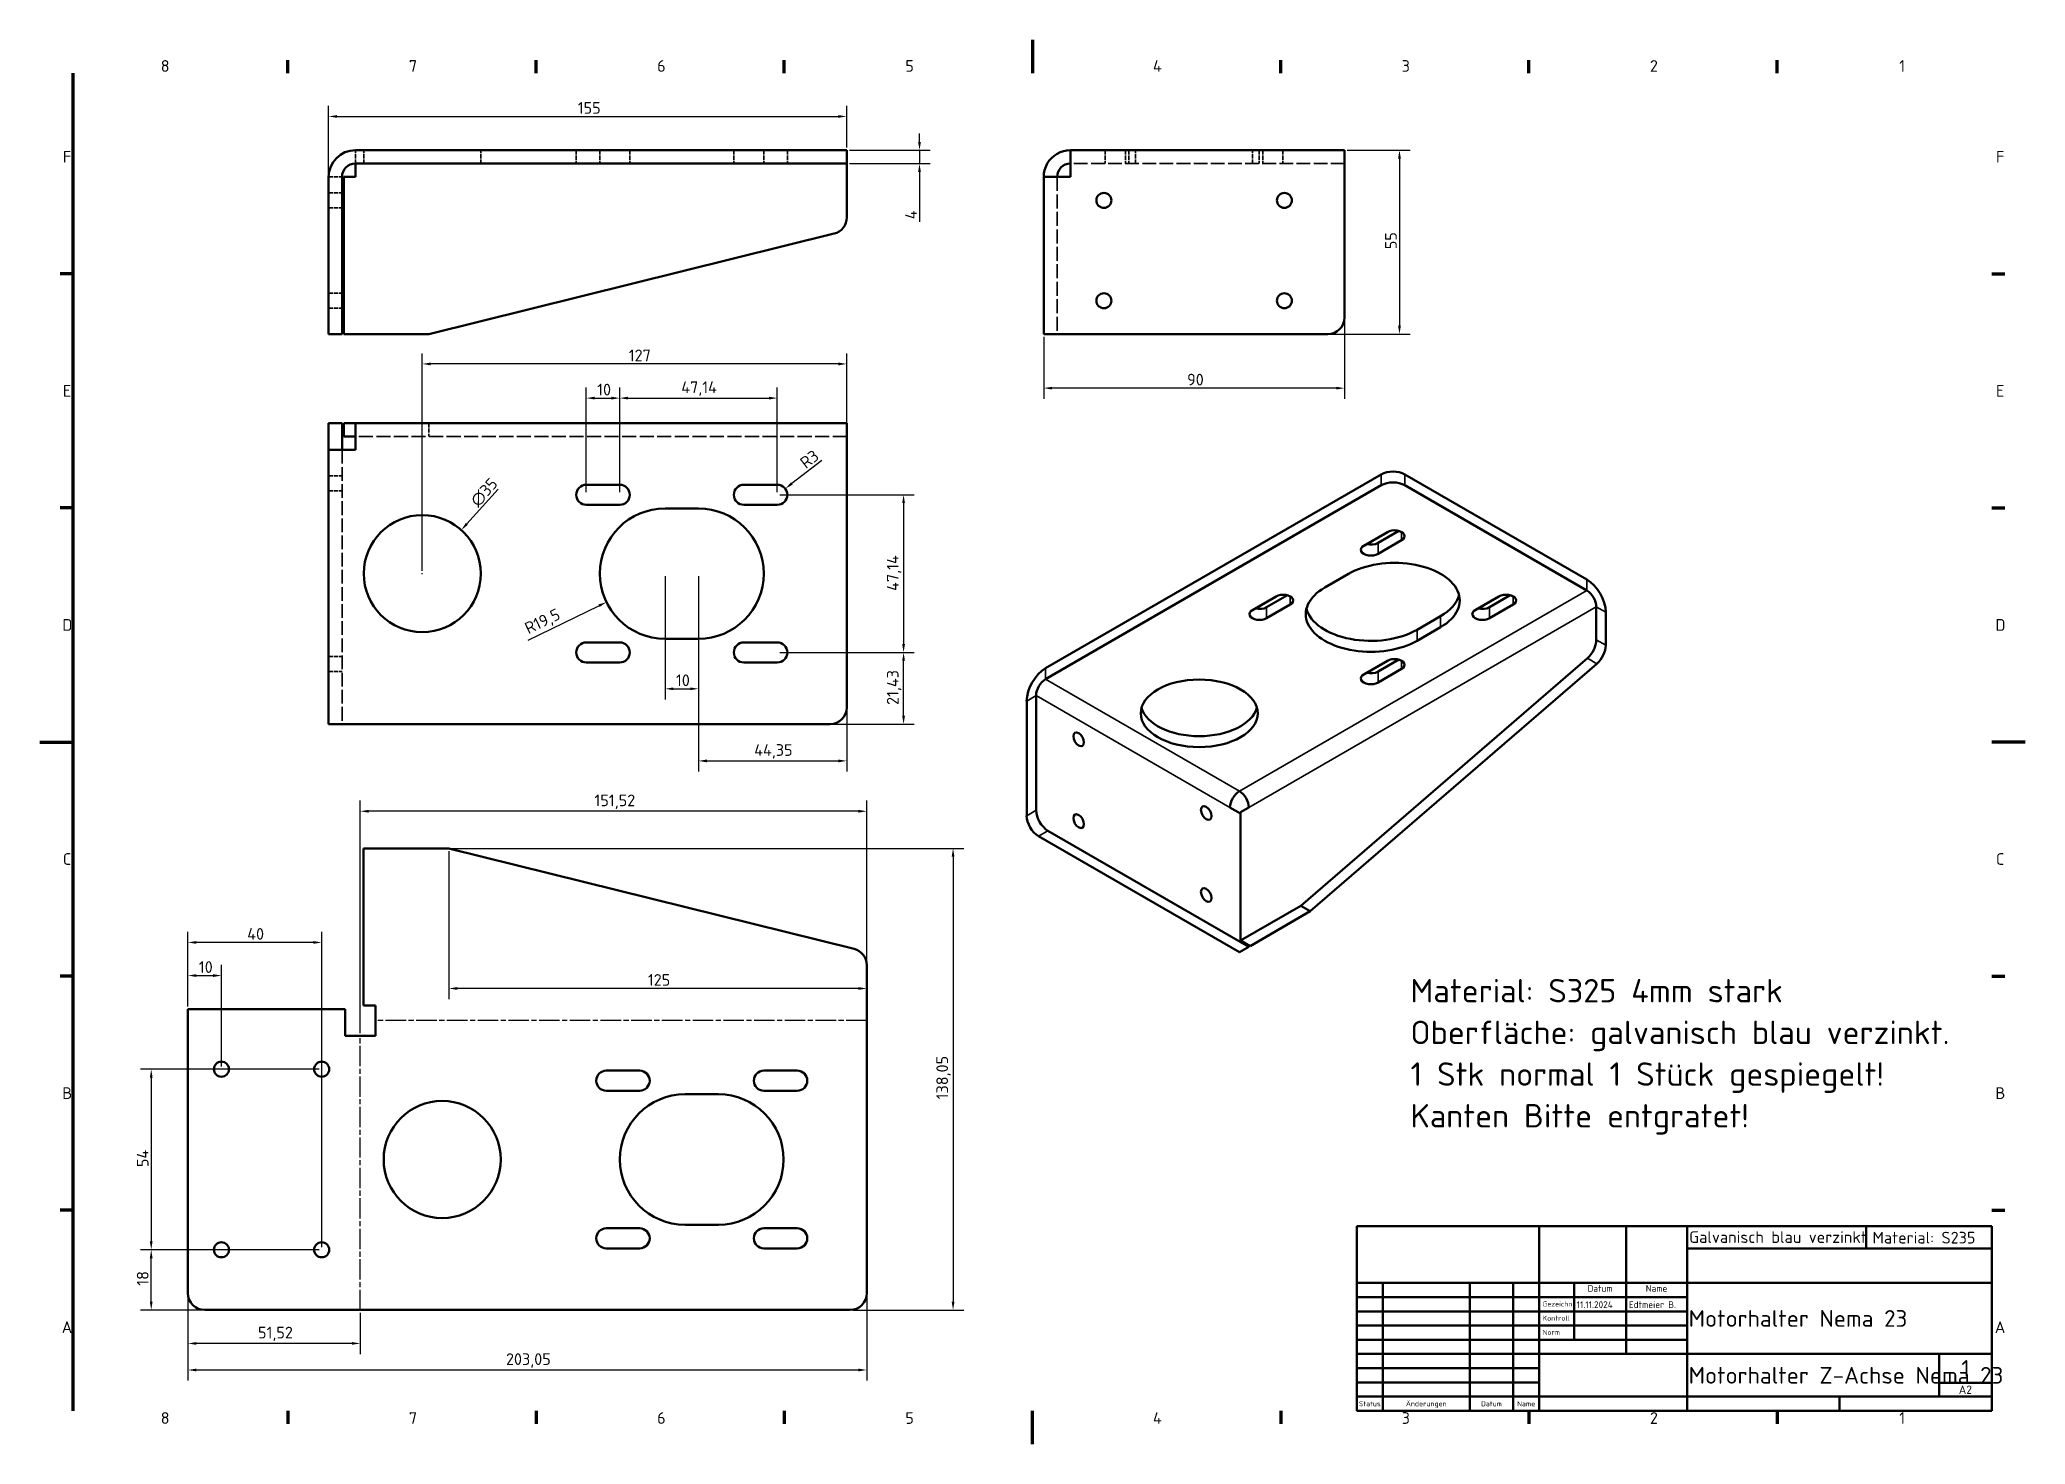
# Model space of a CAD drawing. Header units: millimetres. Extents: x 0 to 594, y 0 to 420.
import ezdxf
from ezdxf.enums import TextEntityAlignment as Align

# ---------------------------------------------------------------- set-up
doc = ezdxf.new("R2010")
doc.units = ezdxf.units.MM
doc.linetypes.add('CHAIN', pattern=[0.3543, 0.2362, -0.0295, 0.0591, -0.0295])
doc.linetypes.add('DASHED', pattern=[0.2067, 0.1654, -0.0413])
for name, color, linetype, lineweight in [('Bemaßung (ISO)', 7, 'Continuous', 25), ('Biegungsmittellinie (ISO)', 7, 'CHAIN', 25), ('Rahmen (ISO)', 7, 'Continuous', 70), ('Sichtbar (ISO)', 7, 'Continuous', 50), ('Sichtbar schmal (ISO)', 7, 'Continuous', 35), ('Symbol (ISO)', 7, 'Continuous', 25), ('Titel (ISO)', 7, 'Continuous', 50), ('Verdeckt (ISO)', 7, 'DASHED', 35)]:
    doc.layers.add(name, color=color, linetype=linetype, lineweight=lineweight)
doc.styles.add('Notiztext (DIN)', font='isocpeur.ttf')
doc.styles.add('Textstil11', font='isocpeur.ttf')
doc.styles.add('Textstil13', font='isocpeur.ttf')
doc.styles.add('Textstil14', font='isocpeur.ttf')
doc.styles.add('Textstil19', font='isocpeur.ttf')
doc.dimstyles.new('Standard (DIN)', dxfattribs={"dimtxt": 3.5, "dimasz": 2.5, "dimexe": 3.175, "dimexo": 0.8, "dimgap": 0.8, "dimtad": 1, "dimrnd": 1e-08, "dimzin": 0, "dimtxsty": 'Notiztext (DIN)', "dimcen": 0.09, "dimdle": 10, "dimclrd": 256, "dimclre": 256, "dimclrt": 256, "dimadec": 0, "dimazin": 0, "dimtfac": 1, "dimtmove": 0, "dimatfit": 3, "dimfxl": 0, "dimtolj": 1, "dimtzin": 0, "dimlwd": -1, "dimlwe": -1, "dimarcsym": 0})

# ---------------------------------------------------------------- blocks, each defined once
blk = doc.blocks.new('Ränder Vorgaberahmen')
at = {"layer": 'Rahmen (ISO)'}
for p, q in [((74.25, 410), (74.25, 413.9)), ((148.5, 410), (148.5, 413.9)), ((222.75, 410), (222.75, 413.9)), ((371.25, 410), (371.25, 413.9)), ((445.5, 410), (445.5, 413.9)), ((519.75, 410), (519.75, 413.9)), ((10, 350), (6.1, 350)), ((584, 350), (587.9, 350)), ((10, 280), (6.1, 280)), ((584, 280), (587.9, 280)), ((10, 140), (6.1, 140)), ((584, 140), (587.9, 140)), ((10, 70), (6.1, 70)), ((584, 70), (587.9, 70)), ((74.25, 10), (74.25, 6.1)), ((148.5, 10), (148.5, 6.1)), ((222.75, 10), (222.75, 6.1)), ((371.25, 10), (371.25, 6.1)), ((445.5, 10), (445.5, 6.1)), ((519.75, 10), (519.75, 6.1))]:
    blk.add_line(p, q, dxfattribs=at)
at = {"layer": 'Rahmen (ISO)', "flags": 128}
for points in [[(297, 420), (297, 410)], [(10, 10), (10, 410)], [(0, 210), (10, 210)], [(594, 210), (584, 210)], [(297, 0), (297, 10)]]:
    blk.add_lwpolyline(points, dxfattribs=at)
at = {"layer": 'Rahmen (ISO)', "char_height": 3.5, "attachment_point": 7, "style": 'Notiztext (DIN)'}
for s, insert in [('8', (36.2, 410.4)), ('7', (110.45, 410.4)), ('6', (184.7, 410.4)), ('5', (258.95, 410.4)), ('4', (333.03, 410.4)), ('3', (407.45, 410.4)), ('2', (481.7, 410.4)), ('1', (556.3, 410.4)), ('F', (6.93, 383.25)), ('F', (585.23, 383.25)), ('E', (6.93, 313.25)), ('E', (585.23, 313.25)), ('D', (6.75, 243.25)), ('D', (585.05, 243.25)), ('C', (6.93, 173.25)), ('C', (585.23, 173.25)), ('B', (6.75, 103.25)), ('B', (585.05, 103.25)), ('A', (6.58, 33.25)), ('A', (584.88, 33.25)), ('8', (36.2, 6.1)), ('7', (110.45, 6.1)), ('6', (184.7, 6.1)), ('5', (258.95, 6.1)), ('4', (333.03, 6.1)), ('3', (407.45, 6.1)), ('2', (481.7, 6.1)), ('1', (556.3, 6.1))]:
    blk.add_mtext(s, dxfattribs=dict(at, insert=insert))
blk = doc.blocks.new('Schriftfelder DIN')
at = {"layer": 'Titel (ISO)'}
for p, q in [((288.4, 155.08), (98.4, 155.08)), ((98.4, 155.08), (98.4, 99.83)), ((153, 99.83), (153, 155.08)), ((179, 138.08), (179, 155.08)), ((197.2, 99.83), (197.2, 155.08)), ((250.8, 148.33), (250.8, 155.08)), ((288.4, 99.83), (288.4, 155.08)), ((197.2, 148.33), (288.4, 148.33)), ((98.4, 138.08), (288.4, 138.08)), ((106.2, 99.83), (106.2, 138.08)), ((132.2, 99.83), (132.2, 138.08)), ((145.2, 99.83), (145.2, 138.08)), ((163.4, 121.08), (163.4, 138.08)), ((179, 116.83), (179, 138.08)), ((98.4, 133.83), (153, 133.83)), ((153, 133.83), (197.2, 133.83)), ((98.4, 129.58), (153, 129.58)), ((98.4, 125.33), (153, 125.33)), ((153, 129.58), (197.2, 129.58)), ((153, 125.33), (197.2, 125.33)), ((98.4, 121.08), (153, 121.08)), ((153, 121.08), (197.2, 121.08)), ((98.4, 116.83), (153, 116.83)), ((153, 116.83), (288.4, 116.83)), ((272.6, 104.08), (272.6, 116.83)), ((98.4, 112.58), (153, 112.58)), ((153, 108.33), (98.4, 108.33)), ((272.6, 108.22), (288.4, 108.22)), ((98.4, 104.08), (153, 104.08)), ((153, 104.08), (197.2, 104.08)), ((197.2, 104.08), (288.4, 104.08)), ((242.8, 99.83), (242.8, 104.08)), ((98.4, 99.83), (288.4, 99.83))]:
    blk.add_line(p, q, dxfattribs=at)
at = {"layer": 'Titel (ISO)', "style": 'Textstil14'}
for s, p in [('Datum', (171.2, 134.83)), ('Name', (188.1, 134.83))]:
    blk.add_text(s, height=2, dxfattribs=at).set_placement(p, align=Align.BOTTOM_CENTER)
at = {"layer": 'Titel (ISO)', "style": 'Textstil13'}
for s, p in [('Gezeichn', (154, 130.58)), ('Kontroll', (154, 126.33)), ('Norm', (154, 122.08))]:
    blk.add_text(s, height=1.5, dxfattribs=at).set_placement(p, align=Align.BOTTOM_LEFT)
for s, p in [('Status', (102.3, 101.95)), ('Änderungen', (119.2, 101.95)), ('Datum', (138.7, 101.95)), ('Name', (149.1, 101.95))]:
    blk.add_text(s, height=1.5, dxfattribs=at).set_placement(p, align=Align.MIDDLE_CENTER)
at = {"layer": 'Titel (ISO)'}
for tag, p, height, style in [('ERSTELLUNGSDATUM_001', (164.2, 130.58), 2, 'Textstil14'), ('AUTOR_001', (179.8, 130.58), 2, 'Textstil14'), ('TITEL_001', (197.7, 124.95), 5, 'Textstil11'), ('BAUTEILNUMMER_001', (197.7, 107.95), 5, 'Textstil11'), ('Blattnummer_001', (279.25, 110.02), 5, 'Textstil11'), ('Blattgröße_001', (278.51, 104.9), 2.49, 'Textstil19')]:
    blk.add_attdef(tag, p, '', height=height, dxfattribs=dict(at, style=style))
at = {"layer": 'Titel (ISO)', "style": 'Textstil14'}
for tag, p in [('KONTROLLDATUM', (164.4, 126.33)), ('KONTROLLIERT_VON', (180, 126.33)), ('GENEHM.DAT._KONSTR.', (164.4, 122.08)), ('KONSTR._GEN._VON', (180, 122.08))]:
    blk.add_attdef(tag, text='', height=2, dxfattribs=at).set_placement(p, align=Align.BOTTOM_LEFT)
blk = doc.blocks.new('*D5')
at = {"layer": 'Bemaßung (ISO)'}
for p, q in [((44.36, 44.35), (44.36, 19.04)), ((247.41, 44.35), (247.41, 19.04)), ((46.86, 22.21), (244.91, 22.21))]:
    blk.add_line(p, q, dxfattribs=at)
for points in [[(46.86, 22.63), (46.86, 21.79), (44.36, 22.21)], [(244.91, 22.63), (244.91, 21.79), (247.41, 22.21)]]:
    blk.add_solid(points, dxfattribs=at)
at = {"layer": 'Defpoints', "color": 0}
for p in [(44.36, 45.15), (247.41, 45.15), (247.41, 22.21)]:
    blk.add_point(p, dxfattribs=at)
at = {"layer": 'Bemaßung (ISO)', "insert": (139.49, 27.21), "char_height": 3.5, "attachment_point": 1, "style": 'Notiztext (DIN)'}
blk.add_mtext('\\A1;203,05', dxfattribs=at)
blk = doc.blocks.new('*D6')
at = {"layer": 'Bemaßung (ISO)'}
for p, q in [((123.21, 178.2), (276.41, 178.2)), ((273.24, 175.7), (273.24, 42.65)), ((243.21, 40.15), (276.41, 40.15))]:
    blk.add_line(p, q, dxfattribs=at)
for points in [[(272.82, 175.7), (273.66, 175.7), (273.24, 178.2)], [(272.82, 42.65), (273.66, 42.65), (273.24, 40.15)]]:
    blk.add_solid(points, dxfattribs=at)
at = {"layer": 'Defpoints', "color": 0}
for p in [(122.41, 178.2), (242.41, 40.15), (273.24, 40.15)]:
    blk.add_point(p, dxfattribs=at)
at = {"layer": 'Bemaßung (ISO)', "insert": (268.24, 103.14), "char_height": 3.5, "attachment_point": 1, "rotation": 90, "style": 'Notiztext (DIN)'}
blk.add_mtext('\\A1;138,05', dxfattribs=at)
blk = doc.blocks.new('*D7')
at = {"layer": 'Bemaßung (ISO)'}
for p, q in [((44.36, 44.35), (44.36, 26.98)), ((95.88, 39.35), (95.88, 26.98)), ((93.38, 30.15), (46.86, 30.15))]:
    blk.add_line(p, q, dxfattribs=at)
for points in [[(46.86, 30.57), (46.86, 29.74), (44.36, 30.15)], [(93.38, 30.57), (93.38, 29.74), (95.88, 30.15)]]:
    blk.add_solid(points, dxfattribs=at)
at = {"layer": 'Defpoints', "color": 0}
for p in [(44.36, 45.15), (95.88, 40.15), (44.36, 30.15)]:
    blk.add_point(p, dxfattribs=at)
at = {"layer": 'Bemaßung (ISO)', "insert": (65.31, 35.15), "char_height": 3.5, "attachment_point": 1, "style": 'Notiztext (DIN)'}
blk.add_mtext('\\A1;51,52', dxfattribs=at)
blk = doc.blocks.new('*D8')
at = {"layer": 'Bemaßung (ISO)'}
for p, q in [((95.88, 122.95), (95.88, 192.46)), ((247.41, 144.09), (247.41, 192.46)), ((244.91, 189.29), (98.38, 189.29))]:
    blk.add_line(p, q, dxfattribs=at)
for points in [[(98.38, 189.71), (98.38, 188.87), (95.88, 189.29)], [(244.91, 189.71), (244.91, 188.87), (247.41, 189.29)]]:
    blk.add_solid(points, dxfattribs=at)
at = {"layer": 'Defpoints', "color": 0}
for p in [(95.88, 189.29), (247.41, 143.29), (95.88, 122.15)]:
    blk.add_point(p, dxfattribs=at)
at = {"layer": 'Bemaßung (ISO)', "insert": (165.96, 194.29), "char_height": 3.5, "attachment_point": 1, "style": 'Notiztext (DIN)'}
blk.add_mtext('\\A1;151,52', dxfattribs=at)
blk = doc.blocks.new('*D9')
at = {"layer": 'Bemaßung (ISO)'}
for p, q in [((83.56, 58.15), (30.18, 58.15)), ((33.36, 42.65), (33.36, 55.65)), ((48.56, 40.15), (30.18, 40.15))]:
    blk.add_line(p, q, dxfattribs=at)
for points in [[(32.94, 55.65), (33.77, 55.65), (33.36, 58.15)], [(32.94, 42.65), (33.77, 42.65), (33.36, 40.15)]]:
    blk.add_solid(points, dxfattribs=at)
at = {"layer": 'Defpoints', "color": 0}
for p in [(33.36, 58.15), (84.36, 58.15), (49.36, 40.15)]:
    blk.add_point(p, dxfattribs=at)
at = {"layer": 'Bemaßung (ISO)', "insert": (29.06, 47.4), "char_height": 3.5, "attachment_point": 1, "rotation": 90, "style": 'Notiztext (DIN)'}
blk.add_mtext('\\A1;18', dxfattribs=at)
blk = doc.blocks.new('*D10')
at = {"layer": 'Bemaßung (ISO)'}
for p, q in [((83.56, 112.15), (30.18, 112.15)), ((33.36, 109.65), (33.36, 60.65)), ((83.56, 58.15), (30.18, 58.15))]:
    blk.add_line(p, q, dxfattribs=at)
for points in [[(32.94, 109.65), (33.77, 109.65), (33.36, 112.15)], [(32.94, 60.65), (33.77, 60.65), (33.36, 58.15)]]:
    blk.add_solid(points, dxfattribs=at)
at = {"layer": 'Defpoints', "color": 0}
for p in [(84.36, 112.15), (33.36, 58.15), (84.36, 58.15)]:
    blk.add_point(p, dxfattribs=at)
at = {"layer": 'Bemaßung (ISO)', "insert": (29.06, 82.88), "char_height": 3.5, "attachment_point": 1, "rotation": 90, "style": 'Notiztext (DIN)'}
blk.add_mtext('\\A1;54', dxfattribs=at)
blk = doc.blocks.new('*D11')
at = {"layer": 'Bemaßung (ISO)'}
for p, q in [((44.36, 130.95), (44.36, 143.33)), ((54.36, 112.95), (54.36, 143.33)), ((46.86, 140.15), (51.86, 140.15))]:
    blk.add_line(p, q, dxfattribs=at)
for points in [[(46.86, 140.57), (46.86, 139.74), (44.36, 140.15)], [(51.86, 140.57), (51.86, 139.74), (54.36, 140.15)]]:
    blk.add_solid(points, dxfattribs=at)
at = {"layer": 'Defpoints', "color": 0}
for p in [(54.36, 140.15), (44.36, 130.15), (54.36, 112.15)]:
    blk.add_point(p, dxfattribs=at)
at = {"layer": 'Bemaßung (ISO)', "insert": (47.61, 144.45), "char_height": 3.5, "attachment_point": 1, "style": 'Notiztext (DIN)'}
blk.add_mtext('\\A1;10', dxfattribs=at)
blk = doc.blocks.new('*D12')
at = {"layer": 'Bemaßung (ISO)'}
for p, q in [((44.36, 130.95), (44.36, 153.23)), ((81.86, 150.06), (46.86, 150.06)), ((84.36, 58.95), (84.36, 153.23))]:
    blk.add_line(p, q, dxfattribs=at)
for points in [[(46.86, 150.48), (46.86, 149.64), (44.36, 150.06)], [(81.86, 150.48), (81.86, 149.64), (84.36, 150.06)]]:
    blk.add_solid(points, dxfattribs=at)
at = {"layer": 'Defpoints', "color": 0}
for p in [(44.36, 150.06), (44.36, 130.15), (84.36, 58.15)]:
    blk.add_point(p, dxfattribs=at)
at = {"layer": 'Bemaßung (ISO)', "insert": (62.08, 154.36), "char_height": 3.5, "attachment_point": 1, "style": 'Notiztext (DIN)'}
blk.add_mtext('\\A1;40', dxfattribs=at)
blk = doc.blocks.new('*D13')
at = {"layer": 'Bemaßung (ISO)'}
for p, q in [((390.35, 336.16), (390.35, 312.64)), ((300.35, 331.16), (300.35, 312.64)), ((387.85, 315.82), (302.85, 315.82))]:
    blk.add_line(p, q, dxfattribs=at)
for points in [[(302.85, 316.23), (302.85, 315.4), (300.35, 315.82)], [(387.85, 316.23), (387.85, 315.4), (390.35, 315.82)]]:
    blk.add_solid(points, dxfattribs=at)
at = {"layer": 'Defpoints', "color": 0}
for p in [(390.35, 336.96), (300.35, 331.96), (300.35, 315.82)]:
    blk.add_point(p, dxfattribs=at)
at = {"layer": 'Bemaßung (ISO)', "insert": (343.25, 320.12), "char_height": 3.5, "attachment_point": 1, "style": 'Notiztext (DIN)'}
blk.add_mtext('\\A1;90', dxfattribs=at)
blk = doc.blocks.new('*D14')
at = {"layer": 'Bemaßung (ISO)'}
for p, q in [((391.15, 386.96), (409.96, 386.96)), ((406.78, 384.46), (406.78, 334.46)), ((386.15, 331.96), (409.96, 331.96))]:
    blk.add_line(p, q, dxfattribs=at)
for points in [[(406.37, 384.46), (407.2, 384.46), (406.78, 386.96)], [(406.37, 334.46), (407.2, 334.46), (406.78, 331.96)]]:
    blk.add_solid(points, dxfattribs=at)
at = {"layer": 'Defpoints', "color": 0}
for p in [(390.35, 386.96), (385.35, 331.96), (406.78, 331.96)]:
    blk.add_point(p, dxfattribs=at)
at = {"layer": 'Bemaßung (ISO)', "insert": (402.48, 357.36), "char_height": 3.5, "attachment_point": 1, "rotation": 90, "style": 'Notiztext (DIN)'}
blk.add_mtext('\\A1;55', dxfattribs=at)
blk = doc.blocks.new('*D15')
at = {"layer": 'Bemaßung (ISO)'}
for p, q in [((86.44, 379.76), (86.44, 400.23)), ((241.44, 387.76), (241.44, 400.23)), ((88.94, 397.06), (238.94, 397.06))]:
    blk.add_line(p, q, dxfattribs=at)
for points in [[(88.94, 397.47), (88.94, 396.64), (86.44, 397.06)], [(238.94, 397.47), (238.94, 396.64), (241.44, 397.06)]]:
    blk.add_solid(points, dxfattribs=at)
at = {"layer": 'Defpoints', "color": 0}
for p in [(241.44, 397.06), (241.44, 386.96), (86.44, 378.96)]:
    blk.add_point(p, dxfattribs=at)
at = {"layer": 'Bemaßung (ISO)', "insert": (160.96, 401.36), "char_height": 3.5, "attachment_point": 1, "style": 'Notiztext (DIN)'}
blk.add_mtext('\\A1;155', dxfattribs=at)
blk = doc.blocks.new('*D16')
at = {"layer": 'Bemaßung (ISO)'}
for p, q in [((114.44, 261.15), (114.44, 326.22)), ((238.94, 323.05), (116.94, 323.05)), ((241.44, 298.15), (241.44, 326.22))]:
    blk.add_line(p, q, dxfattribs=at)
for points in [[(116.94, 323.47), (116.94, 322.63), (114.44, 323.05)], [(238.94, 323.47), (238.94, 322.63), (241.44, 323.05)]]:
    blk.add_solid(points, dxfattribs=at)
at = {"layer": 'Defpoints', "color": 0}
for p in [(114.44, 323.05), (241.44, 297.35), (114.44, 260.35)]:
    blk.add_point(p, dxfattribs=at)
at = {"layer": 'Bemaßung (ISO)', "insert": (176.22, 327.35), "char_height": 3.5, "attachment_point": 1, "style": 'Notiztext (DIN)'}
blk.add_mtext('\\A1;127', dxfattribs=at)
blk = doc.blocks.new('*D17')
at = {"layer": 'Bemaßung (ISO)'}
for p, q in [((137.13, 285.64), (127.79, 275.24)), ((114.35, 260.35), (114.53, 260.35)), ((114.44, 260.26), (114.44, 260.44))]:
    blk.add_line(p, q, dxfattribs=at)
blk.add_solid([(127.48, 275.51), (128.1, 274.96), (126.12, 273.37)], dxfattribs=at)
at = {"layer": 'Defpoints', "color": 0}
for p in [(126.12, 273.37), (102.75, 247.32)]:
    blk.add_point(p, dxfattribs=at)
at = {"layer": 'Bemaßung (ISO)', "insert": (128.48, 282.44), "char_height": 3.5, "attachment_point": 1, "rotation": 48.1041, "style": 'Notiztext (DIN)'}
blk.add_mtext('\\A1;∅35', dxfattribs=at)
blk = doc.blocks.new('*D18')
at = {"layer": 'Bemaßung (ISO)'}
for p, q in [((221.46, 236.78), (261.61, 236.78)), ((258.44, 217.85), (258.44, 234.28)), ((237.24, 215.35), (261.61, 215.35))]:
    blk.add_line(p, q, dxfattribs=at)
for points in [[(258.02, 234.28), (258.85, 234.28), (258.44, 236.78)], [(258.02, 217.85), (258.85, 217.85), (258.44, 215.35)]]:
    blk.add_solid(points, dxfattribs=at)
at = {"layer": 'Defpoints', "color": 0}
for p in [(220.66, 236.78), (258.44, 236.78), (236.44, 215.35)]:
    blk.add_point(p, dxfattribs=at)
at = {"layer": 'Bemaßung (ISO)', "insert": (253.44, 221.08), "char_height": 3.5, "attachment_point": 1, "rotation": 90, "style": 'Notiztext (DIN)'}
blk.add_mtext('\\A1;21,43', dxfattribs=at)
blk = doc.blocks.new('*D19')
at = {"layer": 'Bemaßung (ISO)'}
for p, q in [((221.46, 283.92), (261.61, 283.92)), ((258.44, 281.42), (258.44, 239.28)), ((221.46, 236.78), (261.61, 236.78))]:
    blk.add_line(p, q, dxfattribs=at)
for points in [[(258.02, 281.42), (258.85, 281.42), (258.44, 283.92)], [(258.02, 239.28), (258.85, 239.28), (258.44, 236.78)]]:
    blk.add_solid(points, dxfattribs=at)
at = {"layer": 'Defpoints', "color": 0}
for p in [(220.66, 283.92), (220.66, 236.78), (258.44, 236.78)]:
    blk.add_point(p, dxfattribs=at)
at = {"layer": 'Bemaßung (ISO)', "insert": (253.44, 255.19), "char_height": 3.5, "attachment_point": 1, "rotation": 90, "style": 'Notiztext (DIN)'}
blk.add_mtext('\\A1;47,14', dxfattribs=at)
blk = doc.blocks.new('*D20')
at = {"layer": 'Bemaßung (ISO)'}
for p, q in [((173.52, 284.72), (173.52, 316.01)), ((220.66, 284.72), (220.66, 316.01)), ((176.02, 312.83), (218.16, 312.83))]:
    blk.add_line(p, q, dxfattribs=at)
for points in [[(176.02, 313.25), (176.02, 312.41), (173.52, 312.83)], [(218.16, 313.25), (218.16, 312.41), (220.66, 312.83)]]:
    blk.add_solid(points, dxfattribs=at)
at = {"layer": 'Defpoints', "color": 0}
for p in [(220.66, 312.83), (173.52, 283.92), (220.66, 283.92)]:
    blk.add_point(p, dxfattribs=at)
at = {"layer": 'Bemaßung (ISO)', "insert": (191.93, 317.83), "char_height": 3.5, "attachment_point": 1, "style": 'Notiztext (DIN)'}
blk.add_mtext('\\A1;47,14', dxfattribs=at)
blk = doc.blocks.new('*D21')
at = {"layer": 'Bemaßung (ISO)'}
blk.add_line((233.94, 294.19), (225.01, 287.28), dxfattribs=at)
blk.add_solid([(224.75, 287.61), (225.26, 286.95), (223.03, 285.75)], dxfattribs=at)
at = {"layer": 'Defpoints', "color": 0}
for p in [(223.03, 285.75), (220.66, 283.92)]:
    blk.add_point(p, dxfattribs=at)
at = {"layer": 'Bemaßung (ISO)', "insert": (227.08, 294.32), "char_height": 3.5, "attachment_point": 1, "rotation": 37.71693, "style": 'Notiztext (DIN)'}
blk.add_mtext('\\A1;R3', dxfattribs=at)
blk = doc.blocks.new('*D22')
at = {"layer": 'Bemaßung (ISO)'}
for p, q in [((163.52, 284.72), (163.52, 316.01)), ((173.52, 284.72), (173.52, 316.01)), ((166.02, 312.83), (171.02, 312.83))]:
    blk.add_line(p, q, dxfattribs=at)
for points in [[(166.02, 313.25), (166.02, 312.41), (163.52, 312.83)], [(171.02, 313.25), (171.02, 312.41), (173.52, 312.83)]]:
    blk.add_solid(points, dxfattribs=at)
at = {"layer": 'Defpoints', "color": 0}
for p in [(173.52, 312.83), (163.52, 283.92), (173.52, 283.92)]:
    blk.add_point(p, dxfattribs=at)
at = {"layer": 'Bemaßung (ISO)', "insert": (166.77, 317.13), "char_height": 3.5, "attachment_point": 1, "style": 'Notiztext (DIN)'}
blk.add_mtext('\\A1;10', dxfattribs=at)
blk = doc.blocks.new('*D23')
at = {"layer": 'Bemaßung (ISO)'}
for p, q in [((197.09, 259.55), (197.09, 201.17)), ((241.44, 219.55), (241.44, 201.17)), ((199.59, 204.35), (238.94, 204.35))]:
    blk.add_line(p, q, dxfattribs=at)
for points in [[(199.59, 204.77), (199.59, 203.93), (197.09, 204.35)], [(238.94, 204.77), (238.94, 203.93), (241.44, 204.35)]]:
    blk.add_solid(points, dxfattribs=at)
at = {"layer": 'Defpoints', "color": 0}
for p in [(197.09, 260.35), (241.44, 220.35), (241.44, 204.35)]:
    blk.add_point(p, dxfattribs=at)
at = {"layer": 'Bemaßung (ISO)', "insert": (213.75, 209.35), "char_height": 3.5, "attachment_point": 1, "style": 'Notiztext (DIN)'}
blk.add_mtext('\\A1;44,35', dxfattribs=at)
blk = doc.blocks.new('*D24')
at = {"layer": 'Bemaßung (ISO)'}
for p, q in [((187.09, 259.55), (187.09, 222.73)), ((197.09, 259.55), (197.09, 222.73)), ((189.59, 225.91), (194.59, 225.91))]:
    blk.add_line(p, q, dxfattribs=at)
for points in [[(189.59, 226.32), (189.59, 225.49), (187.09, 225.91)], [(194.59, 226.32), (194.59, 225.49), (197.09, 225.91)]]:
    blk.add_solid(points, dxfattribs=at)
at = {"layer": 'Defpoints', "color": 0}
for p in [(187.09, 260.35), (197.09, 260.35), (197.09, 225.91)]:
    blk.add_point(p, dxfattribs=at)
at = {"layer": 'Bemaßung (ISO)', "insert": (190.34, 230.21), "char_height": 3.5, "attachment_point": 1, "style": 'Notiztext (DIN)'}
blk.add_mtext('\\A1;10', dxfattribs=at)
blk = doc.blocks.new('*D25')
at = {"layer": 'Bemaßung (ISO)'}
blk.add_line((146.14, 240.47), (167.3, 250.74), dxfattribs=at)
blk.add_solid([(167.12, 251.12), (167.48, 250.37), (169.55, 251.83)], dxfattribs=at)
at = {"layer": 'Defpoints', "color": 0}
for p in [(187.09, 260.35), (169.55, 251.83)]:
    blk.add_point(p, dxfattribs=at)
at = {"layer": 'Bemaßung (ISO)', "insert": (144.68, 245.32), "char_height": 3.5, "attachment_point": 1, "rotation": 25.89584, "style": 'Notiztext (DIN)'}
blk.add_mtext('\\A1;R19,5', dxfattribs=at)
blk = doc.blocks.new('*D26')
at = {"layer": 'Bemaßung (ISO)'}
for p, q in [((122.41, 177.4), (122.41, 133.12)), ((244.91, 136.3), (124.91, 136.3))]:
    blk.add_line(p, q, dxfattribs=at)
for points in [[(124.91, 136.71), (124.91, 135.88), (122.41, 136.3)], [(244.91, 136.71), (244.91, 135.88), (247.41, 136.3)]]:
    blk.add_solid(points, dxfattribs=at)
at = {"layer": 'Defpoints', "color": 0}
for p in [(122.41, 178.2), (122.41, 136.3), (247.41, 136.3)]:
    blk.add_point(p, dxfattribs=at)
at = {"layer": 'Bemaßung (ISO)', "insert": (181.93, 140.6), "char_height": 3.5, "attachment_point": 1, "style": 'Notiztext (DIN)'}
blk.add_mtext('\\A1;125', dxfattribs=at)
blk = doc.blocks.new('*D27')
at = {"layer": 'Bemaßung (ISO)'}
for p, q in [((242.24, 386.96), (266.37, 386.96)), ((263.2, 389.46), (263.2, 391.96)), ((263.2, 386.96), (263.2, 382.96)), ((242.24, 382.96), (266.37, 382.96)), ((263.2, 380.46), (263.2, 365.53))]:
    blk.add_line(p, q, dxfattribs=at)
for points in [[(262.78, 389.46), (263.61, 389.46), (263.2, 386.96)], [(262.78, 380.46), (263.61, 380.46), (263.2, 382.96)]]:
    blk.add_solid(points, dxfattribs=at)
at = {"layer": 'Defpoints', "color": 0}
for p in [(241.44, 386.96), (263.2, 386.96), (241.44, 382.96)]:
    blk.add_point(p, dxfattribs=at)
at = {"layer": 'Bemaßung (ISO)', "insert": (258.9, 366.33), "char_height": 3.5, "attachment_point": 1, "rotation": 90, "style": 'Notiztext (DIN)'}
blk.add_mtext('\\A1;4', dxfattribs=at)

msp = doc.modelspace()

# ---------------------------------------------------------------- linework, layer by layer
at = {"layer": 'Biegungsmittellinie (ISO)', "ltscale": 25.931414}
msp.add_line((247.405, 126.676), (100.405, 126.676), dxfattribs=at)
at = {"layer": 'Biegungsmittellinie (ISO)', "ltscale": 25.715809}
msp.add_line((95.881, 40.153), (95.881, 122.153), dxfattribs=at)
at = {"layer": 'Sichtbar (ISO)'}
for p, q in [((236.438, 386.957), (94.438, 386.957)), ((236.438, 386.957), (241.438, 386.957)), ((241.438, 382.957), (241.438, 386.957)), ((308.354, 378.957), (308.354, 386.957)), ((308.354, 386.957), (390.354, 386.957)), ((390.354, 378.957), (390.354, 386.957)), ((94.438, 378.957), (94.438, 382.957)), ((94.438, 382.957), (236.438, 382.957)), ((241.438, 382.957), (236.438, 382.957)), ((241.438, 382.957), (241.438, 378.957)), ((86.438, 336.957), (86.438, 378.957)), ((90.438, 336.957), (90.438, 378.957)), ((94.438, 378.957), (90.938, 378.957)), ((90.938, 378.957), (90.938, 331.957)), ((241.438, 378.957), (241.438, 366.869)), ((308.354, 378.957), (300.354, 378.957)), ((300.354, 378.957), (300.354, 331.957)), ((390.354, 336.957), (390.354, 378.957)), ((116.438, 331.957), (237.642, 362.016)), ((86.438, 331.957), (86.438, 336.957)), ((90.438, 336.957), (90.438, 331.957)), ((86.438, 331.957), (90.438, 331.957)), ((90.938, 331.957), (116.438, 331.957)), ((300.354, 331.957), (385.354, 331.957)), ((86.438, 297.349), (86.438, 305.349)), ((86.438, 305.349), (90.438, 305.349)), ((90.438, 305.349), (90.438, 297.349)), ((94.438, 305.349), (90.938, 305.349)), ((90.938, 305.349), (90.938, 301.349)), ((94.438, 305.349), (94.438, 304.277)), ((94.438, 305.349), (241.438, 305.349)), ((94.438, 304.277), (94.438, 297.349)), ((241.438, 297.349), (241.438, 305.349)), ((86.438, 297.349), (94.438, 297.349)), ((86.438, 215.349), (86.438, 297.349)), ((94.438, 301.349), (90.938, 301.349)), ((241.438, 297.349), (241.438, 220.349)), ((163.518, 286.919), (173.518, 286.919)), ((210.658, 286.919), (220.658, 286.919)), ((401.321, 290.022), (300.911, 232.051)), ((300.911, 228.785), (401.321, 286.756)), ((462.839, 258.587), (408.392, 290.022)), ((462.839, 255.321), (408.392, 286.756)), ((173.518, 280.919), (163.518, 280.919)), ((187.088, 279.849), (197.088, 279.849)), ((220.658, 280.919), (210.658, 280.919)), ((396.123, 268.707), (403.194, 272.79)), ((400.366, 269.524), (406.609, 273.128)), ((407.437, 270.34), (400.366, 266.258)), ((384.456, 256.198), (391.527, 260.281)), ((362.79, 249.462), (369.861, 253.545)), ((367.033, 250.279), (373.276, 253.883)), ((374.104, 251.095), (367.033, 247.013)), ((429.456, 249.462), (436.527, 253.545)), ((433.699, 250.279), (439.942, 253.883)), ((440.77, 251.095), (433.699, 247.013)), ((465.667, 250.422), (465.667, 240.551)), ((412.033, 243.543), (419.104, 247.625)), ((419.104, 244.359), (412.033, 240.277)), ((468.496, 238.918), (468.496, 248.789)), ((163.518, 239.779), (173.518, 239.779)), ((197.088, 240.849), (187.088, 240.849)), ((210.658, 239.779), (220.658, 239.779)), ((173.518, 233.779), (163.518, 233.779)), ((220.658, 233.779), (210.658, 233.779)), ((377.279, 161.015), (462.983, 235.039)), ((465.811, 233.406), (380.107, 159.382)), ((396.123, 230.218), (403.194, 234.3)), ((400.366, 231.034), (406.609, 234.638)), ((407.437, 231.851), (400.366, 227.768)), ((295.255, 187.96), (295.255, 222.253)), ((298.083, 189.593), (298.083, 223.886)), ((86.438, 215.349), (94.438, 215.349)), ((236.438, 215.349), (94.438, 215.349)), ((359.248, 188.572), (356.066, 190.409)), ((361.723, 190.409), (359.248, 188.98)), ((359.248, 188.98), (359.248, 150.605)), ((96.905, 178.2), (122.405, 178.2)), ((96.905, 178.2), (96.905, 131.2)), ((243.609, 148.142), (122.405, 178.2)), ((358.894, 147.135), (298.79, 181.836)), ((361.723, 148.768), (301.619, 183.469)), ((359.248, 150.605), (377.279, 161.015)), ((380.107, 159.382), (377.279, 161.015)), ((362.076, 148.972), (380.107, 159.382)), ((358.894, 147.135), (361.723, 148.768)), ((359.248, 150.605), (362.076, 148.972)), ((361.723, 149.176), (361.723, 148.768)), ((247.405, 143.289), (247.405, 45.153)), ((100.405, 131.2), (96.905, 131.2)), ((100.405, 122.153), (100.405, 131.2)), ((91.357, 130.153), (44.357, 130.153)), ((44.357, 130.153), (44.357, 45.153)), ((91.357, 122.153), (91.357, 130.153)), ((100.405, 122.153), (91.357, 122.153)), ((169.485, 111.723), (179.485, 111.723)), ((216.625, 111.723), (226.625, 111.723)), ((179.485, 105.723), (169.485, 105.723)), ((193.055, 104.653), (203.055, 104.653)), ((226.625, 105.723), (216.625, 105.723)), ((203.055, 65.653), (193.055, 65.653)), ((169.485, 64.583), (179.485, 64.583)), ((216.625, 64.583), (226.625, 64.583)), ((179.485, 58.583), (169.485, 58.583)), ((226.625, 58.583), (216.625, 58.583)), ((242.405, 40.153), (49.357, 40.153))]:
    msp.add_line(p, q, dxfattribs=at)
for centre, radius in [((318.354, 371.957), 2.25), ((372.354, 371.957), 2.25), ((318.354, 341.957), 2.25), ((372.354, 341.957), 2.25), ((114.438, 260.349), 17.5), ((54.357, 112.153), 2.25), ((84.357, 112.153), 2.25), ((120.405, 85.153), 17.5), ((54.357, 58.153), 2.25), ((84.357, 58.153), 2.25)]:
    msp.add_circle(centre, radius, dxfattribs=at)
for centre, radius, start, end in [((94.438, 378.957), 8, 90, 180), ((308.354, 378.957), 8, 90, 150), ((94.438, 378.957), 4, 90, 180), ((308.354, 378.957), 8, 150, 180), ((308.354, 378.957), 4, 90, 180), ((236.438, 366.869), 5, 283.928342, 0), ((385.354, 336.957), 5, 270, 0), ((163.518, 283.919), 3, 90, 270), ((173.518, 283.919), 3, 270, 90), ((210.658, 283.919), 3, 90, 270), ((220.658, 283.919), 3, 270, 90), ((187.088, 260.349), 19.5, 90, 270), ((197.088, 260.349), 19.5, 270, 90), ((163.518, 236.779), 3, 90, 270), ((173.518, 236.779), 3, 270, 90), ((210.658, 236.779), 3, 90, 270), ((220.658, 236.779), 3, 270, 90), ((236.438, 220.349), 5, 270, 0), ((242.405, 143.289), 5, 0, 76.071658), ((169.485, 108.723), 3, 90, 270), ((179.485, 108.723), 3, 270, 90), ((216.625, 108.723), 3, 90, 270), ((226.625, 108.723), 3, 270, 90), ((193.055, 85.153), 19.5, 90, 270), ((203.055, 85.153), 19.5, 270, 90), ((169.485, 61.583), 3, 90, 270), ((179.485, 61.583), 3, 270, 90), ((216.625, 61.583), 3, 90, 270), ((226.625, 61.583), 3, 270, 90), ((49.357, 45.153), 5, 180, 270), ((242.405, 45.153), 5, 270, 0)]:
    msp.add_arc(centre, radius, start, end, dxfattribs=at)
for centre, major_axis, start_param, end_param in [((404.856, 287.981), (-5, 0), 3.9269908, 5.4977871), ((404.856, 284.715), (5, 0), 0.7853982, 2.3561945), ((405.316, 271.565), (3, 0), 5.4977871, 8.6393798), ((398.245, 267.482), (-3, 0), 5.4977871, 8.6393798), ((398.245, 270.748), (3, 0), 4.2668277, 5.4977871), ((405.316, 252.32), (19.5, 0), 5.4977871, 8.6393798), ((398.245, 248.238), (-19.5, 0), 5.4977871, 8.6393798), ((462.839, 252.055), (-4, 6.928), 3.9269908, 5.4977871), ((364.912, 251.504), (3, 0), 4.2668277, 5.4977871), ((371.983, 252.32), (3, 0), 5.4977871, 8.6393798), ((398.245, 251.504), (-19.5, 0), 0.145561, 2.3561945), ((405.316, 255.586), (19.5, 0), 5.4977871, 6.1376243), ((431.578, 251.504), (3, 0), 4.2668277, 5.4977871), ((438.649, 252.32), (3, 0), 5.4977871, 8.6393798), ((462.839, 252.055), (2, -3.464), 0.7853982, 2.3561945), ((364.912, 248.238), (-3, 0), 5.4977871, 8.6393798), ((431.578, 248.238), (-3, 0), 5.4977871, 8.6393798), ((462.132, 238.51), (-2.5, -4.33), 1.0284936, 2.3561945), ((464.96, 236.877), (2.5, 4.33), 4.1700862, 5.4977871), ((300.911, 225.519), (-4, -6.928), 3.9269908, 5.4977871), ((405.316, 233.075), (3, 0), 5.4977871, 8.6393798), ((300.911, 225.519), (2, 3.464), 0.7853982, 2.3561945), ((398.245, 228.993), (-3, 0), 5.4977871, 8.6393798), ((398.245, 232.259), (3, 0), 4.2668277, 5.4977871), ((346.873, 221.844), (-17.5, 0), 0.1623365, 2.9792562), ((358.894, 192.042), (2, 3.464), 0.7853982, 2.3561945), ((358.894, 192.042), (-2, 3.464), 3.9269908, 5.4977871), ((298.79, 185.918), (2.5, -4.33), 3.9269908, 5.4977871), ((301.619, 187.551), (-2.5, 4.33), 0.7853982, 2.3561945)]:
    msp.add_ellipse(centre, major_axis=major_axis, ratio=0.5773503, start_param=start_param, end_param=end_param, dxfattribs=at)
for centre, major_axis in [((346.873, 218.578), (-17.5, 0)), ((310.811, 210.822), (1.125, -1.949)), ((348.995, 188.776), (1.125, -1.949)), ((310.811, 186.327), (1.125, -1.949)), ((348.995, 164.281), (1.125, -1.949))]:
    msp.add_ellipse(centre, major_axis=major_axis, ratio=0.5773503, dxfattribs=at)
at = {"layer": 'Sichtbar schmal (ISO)'}
for p, q in [((401.321, 290.022), (401.321, 286.756)), ((408.392, 286.756), (408.392, 290.022)), ((400.366, 269.524), (400.366, 266.258)), ((407.437, 272.79), (407.437, 270.34)), ((462.839, 255.321), (462.839, 258.587)), ((358.894, 195.308), (462.839, 255.321)), ((465.667, 250.422), (361.723, 190.409)), ((367.033, 250.279), (367.033, 247.013)), ((374.104, 253.545), (374.104, 251.095)), ((433.699, 250.279), (433.699, 247.013)), ((440.77, 253.545), (440.77, 251.095)), ((468.496, 248.789), (465.667, 250.422)), ((412.033, 243.543), (412.033, 240.277)), ((419.104, 247.625), (419.104, 244.359)), ((468.496, 238.918), (465.667, 240.551)), ((300.911, 232.051), (300.911, 228.785)), ((407.437, 234.3), (407.437, 231.851)), ((462.983, 235.039), (465.811, 233.406)), ((300.911, 228.785), (358.894, 195.308)), ((400.366, 231.034), (400.366, 227.768)), ((298.083, 223.886), (295.255, 222.253)), ((356.066, 190.409), (298.083, 223.886)), ((298.083, 189.593), (295.255, 187.96)), ((298.79, 181.836), (301.619, 183.469))]:
    msp.add_line(p, q, dxfattribs=at)
at = {"layer": 'Verdeckt (ISO)', "ltscale": 7.618686}
for p, q in [((94.438, 382.957), (94.438, 386.957)), ((96.938, 382.957), (96.938, 386.957)), ((131.938, 382.957), (131.938, 386.957)), ((160.518, 386.957), (160.518, 382.957)), ((167.588, 386.957), (167.588, 382.957)), ((176.518, 386.957), (176.518, 382.957)), ((207.658, 386.957), (207.658, 382.957)), ((216.588, 386.957), (216.588, 382.957)), ((223.658, 386.957), (223.658, 382.957)), ((318.784, 386.957), (318.784, 382.957)), ((324.784, 386.957), (324.784, 382.957)), ((325.854, 386.957), (325.854, 382.957)), ((327.854, 382.957), (327.854, 386.957)), ((362.854, 382.957), (362.854, 386.957)), ((364.854, 386.957), (364.854, 382.957)), ((365.924, 386.957), (365.924, 382.957)), ((371.924, 386.957), (371.924, 382.957)), ((86.438, 378.957), (90.438, 378.957)), ((86.438, 374.207), (90.438, 374.207)), ((86.438, 369.707), (90.438, 369.707)), ((86.438, 344.207), (90.438, 344.207)), ((86.438, 339.707), (90.438, 339.707)), ((116.438, 305.349), (116.438, 301.349)), ((86.438, 289.599), (90.438, 289.599)), ((86.438, 285.099), (90.438, 285.099)), ((86.438, 235.599), (90.438, 235.599)), ((86.438, 231.099), (90.438, 231.099))]:
    msp.add_line(p, q, dxfattribs=at)
at = {"layer": 'Verdeckt (ISO)', "ltscale": 24.794388}
for p, q in [((390.354, 382.957), (308.354, 382.957)), ((90.438, 297.349), (90.438, 215.349))]:
    msp.add_line(p, q, dxfattribs=at)
at = {"layer": 'Verdeckt (ISO)', "ltscale": 25.264742}
msp.add_line((304.354, 378.957), (304.354, 331.957), dxfattribs=at)
at = {"layer": 'Verdeckt (ISO)', "ltscale": 25.39913}
msp.add_line((241.438, 301.349), (94.438, 301.349), dxfattribs=at)

# ---------------------------------------------------------------- block references
msp.add_blockref('Ränder Vorgaberahmen', (0, 0))
msp.add_blockref('Schriftfelder DIN', (295.599, -89.828)).add_auto_attribs({'Blattnummer_001': '1', 'Blattgröße_001': 'A2', 'TITEL_001': 'Motorhalter Nema 23', 'BAUTEILNUMMER_001': 'Motorhalter Z-Achse Nema 23', 'ERSTELLUNGSDATUM_001': '11.11.2024', 'AUTOR_001': 'Edtmeier B.'})

# ---------------------------------------------------------------- texts
at = {"layer": 'Symbol (ISO)', "insert": (410.077, 139.13), "char_height": 7, "width": 158.11688, "attachment_point": 1, "line_spacing_factor": 1.068348, "style": 'Notiztext (DIN)'}
msp.add_mtext('\\fISOCPEUR|b0|i0;\\H7.0000;Material: S325 4mm stark \\P\\fISOCPEUR|b0|i0;\\H7.0000;Oberfläche: galvanisch blau verzinkt.\\P\\fISOCPEUR|b0|i0;\\H7.0000;1 Stk normal 1 Stück gespiegelt!\\fISOCPEUR|b0|i0;\\H7.0000;\\P\\fISOCPEUR|b0|i0;\\H7.0000;Kanten Bitte entgratet!', dxfattribs=at)
at = {"layer": 'Symbol (ISO)', "char_height": 3.5, "attachment_point": 1, "style": 'Notiztext (DIN)'}
for s, insert, width in [('\\fISOCPEUR|b0|i0;Galvanisch blau verzinkt ', (493.446, 63.705), 54.57143), ('\\fISOCPEUR|b0|i0;Material: S235', (548.294, 63.535), 30.43506)]:
    msp.add_mtext(s, dxfattribs=dict(at, insert=insert, width=width))

# ---------------------------------------------------------------- dimensions: what is measured, and where the dimension line sits
at = {"layer": 'Bemaßung (ISO)'}
for base, p1, p2, override, picture, middle in [((241.438, 397.057), (86.438, 378.957), (241.438, 386.957), {"dimgap": 0.8, "dimdec": 0, "dimtol": 0, "dimlim": 0, "dimtp": 0, "dimtm": 0, "dimtdec": 2, "dimtofl": 0, "dimatfit": 1}, '*D15', (163.938, 397.057)), ((300.354, 315.816), (390.354, 336.957), (300.354, 331.957), {"dimgap": 0.8, "dimdec": 0, "dimtol": 0, "dimlim": 0, "dimtp": 0, "dimtm": 0, "dimtdec": 2, "dimtofl": 0, "dimatfit": 1}, '*D13', (345.354, 315.816)), ((44.357, 30.153), (95.881, 40.153), (44.357, 45.153), {"dimgap": 0.8, "dimdec": 2, "dimtol": 0, "dimlim": 0, "dimtp": 0, "dimtm": 0, "dimtdec": 2, "dimtofl": 0, "dimatfit": 1}, '*D7', (70.119, 30.153))]:
    dim = msp.add_linear_dim(base=base, p1=p1, p2=p2, dimstyle='Standard (DIN)', override=override, dxfattribs=at)
    dim.commit()
    dim.dimension.update_dxf_attribs({"geometry": picture, "text_midpoint": middle, "dimtype": 160})
for base, p1, p2, angle, override, picture, middle in [((263.198, 386.957), (241.438, 382.957), (241.438, 386.957), 90, {"dimgap": 0.8, "dimdec": 0, "dimtol": 0, "dimlim": 0, "dimtp": 0, "dimtm": 0, "dimtdec": 2, "dimtofl": 1, "dimatfit": 1}, '*D27', (263.198, 367.378)), ((406.783, 331.957), (390.354, 386.957), (385.354, 331.957), 270, {"dimgap": 0.8, "dimdec": 0, "dimtol": 0, "dimlim": 0, "dimtp": 0, "dimtm": 0, "dimtdec": 2, "dimtofl": 0, "dimatfit": 1}, '*D14', (406.783, 359.457)), ((114.438, 323.05), (241.438, 297.349), (114.438, 260.349), 180, {"dimgap": 0.8, "dimdec": 0, "dimtol": 0, "dimlim": 0, "dimtp": 0, "dimtm": 0, "dimtdec": 2, "dimtofl": 0, "dimatfit": 1}, '*D16', (179.199, 323.05)), ((173.518, 312.831), (163.518, 283.919), (173.518, 283.919), 180, {"dimgap": 0.8, "dimdec": 0, "dimtol": 0, "dimlim": 0, "dimtp": 0, "dimtm": 0, "dimtdec": 2, "dimtofl": 0, "dimatfit": 1}, '*D22', (168.518, 312.831)), ((220.658, 312.831), (173.518, 283.919), (220.658, 283.919), 180, {"dimgap": 0.8, "dimdec": 2, "dimtol": 0, "dimlim": 0, "dimtp": 0, "dimtm": 0, "dimtdec": 2, "dimtofl": 0, "dimatfit": 1}, '*D20', (197.088, 312.831)), ((258.438, 236.779), (220.658, 283.919), (220.658, 236.779), 90, {"dimgap": 0.8, "dimdec": 2, "dimtol": 0, "dimlim": 0, "dimtp": 0, "dimtm": 0, "dimtdec": 2, "dimtofl": 0, "dimatfit": 1}, '*D19', (258.438, 260.349)), ((197.088, 225.907), (187.088, 260.349), (197.088, 260.349), 180, {"dimgap": 0.8, "dimdec": 0, "dimtol": 0, "dimlim": 0, "dimtp": 0, "dimtm": 0, "dimtdec": 2, "dimtofl": 0, "dimatfit": 1}, '*D24', (192.088, 225.907)), ((241.438, 204.349), (197.088, 260.349), (241.438, 220.349), 180, {"dimgap": 0.8, "dimdec": 2, "dimtol": 0, "dimlim": 0, "dimtp": 0, "dimtm": 0, "dimtdec": 2, "dimtofl": 0, "dimatfit": 1}, '*D23', (219.263, 204.349)), ((258.438, 236.779), (236.438, 215.349), (220.658, 236.779), 90, {"dimgap": 0.8, "dimdec": 2, "dimtol": 0, "dimlim": 0, "dimtp": 0, "dimtm": 0, "dimtdec": 2, "dimtofl": 0, "dimatfit": 1}, '*D18', (258.438, 226.064)), ((95.881, 189.289), (247.405, 143.289), (95.881, 122.153), 180, {"dimgap": 0.8, "dimdec": 2, "dimtol": 0, "dimlim": 0, "dimtp": 0, "dimtm": 0, "dimtdec": 2, "dimtofl": 0, "dimatfit": 1}, '*D8', (171.643, 189.289)), ((273.239, 40.153), (122.405, 178.2), (242.405, 40.153), 270, {"dimgap": 0.8, "dimdec": 2, "dimtol": 0, "dimlim": 0, "dimtp": 0, "dimtm": 0, "dimtdec": 2, "dimtofl": 0, "dimatfit": 1}, '*D6', (273.239, 109.176)), ((122.405, 136.296), (247.405, 136.296), (122.405, 178.2), 180, {"dimgap": 0.8, "dimdec": 0, "dimse1": 1, "dimtol": 0, "dimlim": 0, "dimtp": 0, "dimtm": 0, "dimtdec": 2, "dimtofl": 0, "dimatfit": 1}, '*D26', (184.905, 136.296)), ((44.357, 150.059), (84.357, 58.153), (44.357, 130.153), 180, {"dimgap": 0.8, "dimdec": 0, "dimtol": 0, "dimlim": 0, "dimtp": 0, "dimtm": 0, "dimtdec": 2, "dimtofl": 0, "dimatfit": 1}, '*D12', (64.357, 150.059)), ((54.357, 140.153), (44.357, 130.153), (54.357, 112.153), 180, {"dimgap": 0.8, "dimdec": 0, "dimtol": 0, "dimlim": 0, "dimtp": 0, "dimtm": 0, "dimtdec": 2, "dimtofl": 0, "dimatfit": 1}, '*D11', (49.357, 140.153)), ((33.357, 58.153), (84.357, 112.153), (84.357, 58.153), 90, {"dimgap": 0.8, "dimdec": 0, "dimtol": 0, "dimlim": 0, "dimtp": 0, "dimtm": 0, "dimtdec": 2, "dimtofl": 0, "dimatfit": 1}, '*D10', (33.357, 85.153)), ((33.357, 58.153), (49.357, 40.153), (84.357, 58.153), 90, {"dimgap": 0.8, "dimdec": 0, "dimtol": 0, "dimlim": 0, "dimtp": 0, "dimtm": 0, "dimtdec": 2, "dimtofl": 0, "dimatfit": 1}, '*D9', (33.357, 49.153)), ((247.405, 22.211), (44.357, 45.153), (247.405, 45.153), 180, {"dimgap": 0.8, "dimdec": 2, "dimtol": 0, "dimlim": 0, "dimtp": 0, "dimtm": 0, "dimtdec": 2, "dimtofl": 0, "dimatfit": 1}, '*D5', (145.881, 22.211))]:
    dim = msp.add_linear_dim(base=base, p1=p1, p2=p2, angle=angle, dimstyle='Standard (DIN)', override=override, dxfattribs=at)
    dim.commit()
    dim.dimension.update_dxf_attribs({"geometry": picture, "text_midpoint": middle, "dimtype": 160})
for center, mpoint, override, picture, middle in [((220.658, 283.919), (223.031, 285.754), {"dimgap": 0.8, "dimdec": 0, "dimlfac": 1, "dimcen": 0, "dimtol": 0, "dimlim": 0, "dimtp": 0, "dimtm": 0, "dimtdec": 2, "dimtofl": 0}, '*D21', (231.51, 292.311)), ((187.088, 260.349), (169.546, 251.832), {"dimgap": 0.8, "dimdec": 1, "dimlfac": 1, "dimcen": 0, "dimtol": 0, "dimlim": 0, "dimtp": 0, "dimtm": 0, "dimtdec": 2, "dimtofl": 0}, '*D25', (151.347, 242.997))]:
    dim = msp.add_radius_dim(center=center, mpoint=mpoint, dimstyle='Standard (DIN)', override=override, dxfattribs=at)
    dim.commit()
    dim.dimension.update_dxf_attribs({"geometry": picture, "text_midpoint": middle, "dimtype": 164})
dim = msp.add_diameter_dim_2p(p1=(102.752, 247.322), p2=(126.124, 273.375), dimstyle='Standard (DIN)', override={"dimgap": 0.8, "dimdec": 0, "dimlfac": 1, "dimtol": 0, "dimlim": 0, "dimtp": 0, "dimtm": 0, "dimtdec": 2, "dimtofl": 0}, dxfattribs=at)
dim.commit()
dim.dimension.update_dxf_attribs({"geometry": '*D17', "text_midpoint": (134.139, 282.309), "dimtype": 163})

doc.saveas('drawing.dxf')
